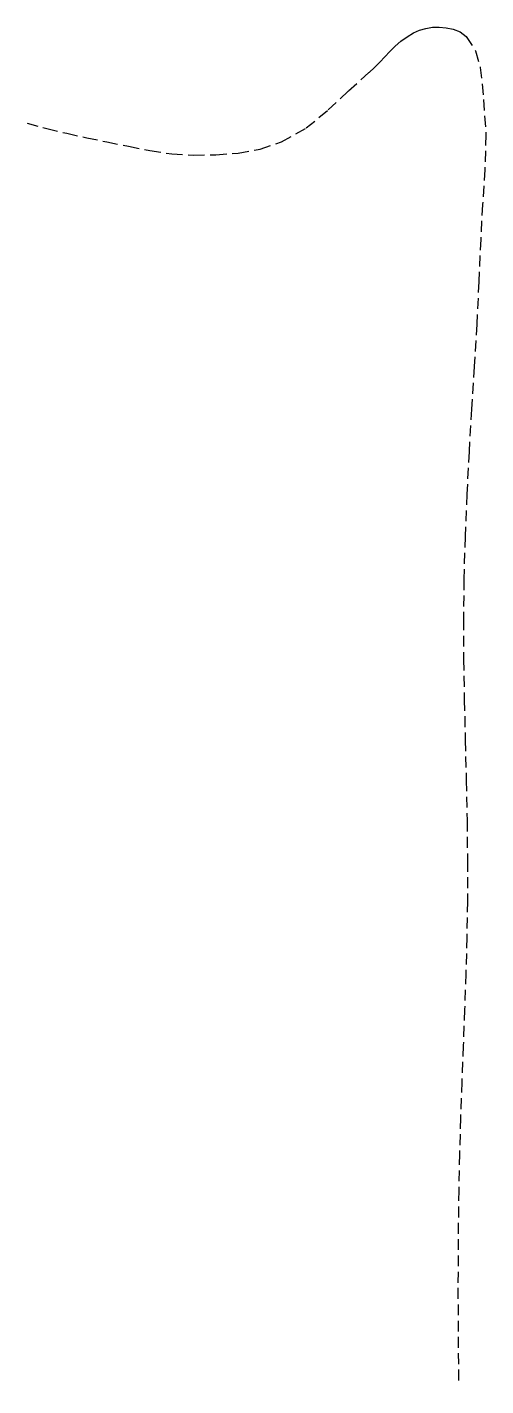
# Model space of a CAD drawing. Header units: millimetres. Extents: x 169000 to 170000, y 125999 to 127000.
# Drawn here: x 169231.1 to 169252.2, y 126782.2 to 126844.4 of the extents above; entities that cross this region are included whole.
import ezdxf

# ---------------------------------------------------------------- set-up
doc = ezdxf.new("R2010")
doc.units = ezdxf.units.MM
doc.linetypes.add('DASHED', pattern=[0.75, 0.5, -0.25])
doc.layers.add('W0070', color=7, linetype='DASHED')

msp = doc.modelspace()

# ---------------------------------------------------------------- linework, layer by layer
at = {"layer": 'W0070'}
msp.add_lwpolyline([(169231.145, 126839.967), (169232.054, 126839.729), (169232.966, 126839.509), (169233.883, 126839.305), (169234.803, 126839.119), (169235.784, 126838.92), (169236.771, 126838.721), (169237.77, 126838.568), (169238.779, 126838.51), (169239.793, 126838.527), (169240.813, 126838.604), (169241.828, 126838.787), (169242.807, 126839.119), (169243.934, 126839.757), (169244.941, 126840.577), (169245.874, 126841.459), (169246.809, 126842.3), (169247.062, 126842.525), (169247.303, 126842.764), (169247.537, 126843.008), (169247.77, 126843.252), (169248.015, 126843.493), (169248.274, 126843.72), (169248.552, 126843.926), (169248.85, 126844.102), (169249.126, 126844.224), (169249.415, 126844.311), (169249.713, 126844.361), (169250.016, 126844.367), (169250.339, 126844.341), (169250.667, 126844.281), (169250.987, 126844.155), (169251.262, 126843.943), (169251.693, 126843.281), (169251.908, 126842.523), (169251.99, 126841.769), (169252.057, 126841.054), (169252.163, 126839.454), (169252.118, 126837.849), (169252.01, 126836.254), (169251.925, 126834.666), (169251.844, 126832.721), (169251.743, 126830.777), (169251.629, 126828.833), (169251.51, 126826.89), (169251.394, 126824.946), (169251.291, 126823.001), (169251.21, 126821.055), (169251.156, 126819.108), (169251.137, 126817.266), (169251.146, 126815.424), (169251.176, 126813.581), (169251.218, 126811.74), (169251.262, 126809.898), (169251.299, 126808.057), (169251.319, 126806.214), (169251.315, 126804.372), (169251.289, 126802.718), (169251.245, 126801.065), (169251.189, 126799.412), (169251.125, 126797.759), (169251.06, 126796.106), (169251.001, 126794.453), (169250.951, 126792.8), (169250.918, 126791.147), (169250.892, 126788.907), (169250.884, 126786.667), (169250.892, 126784.428), (169250.918, 126782.188)], dxfattribs=at)

doc.saveas('drawing.dxf')
